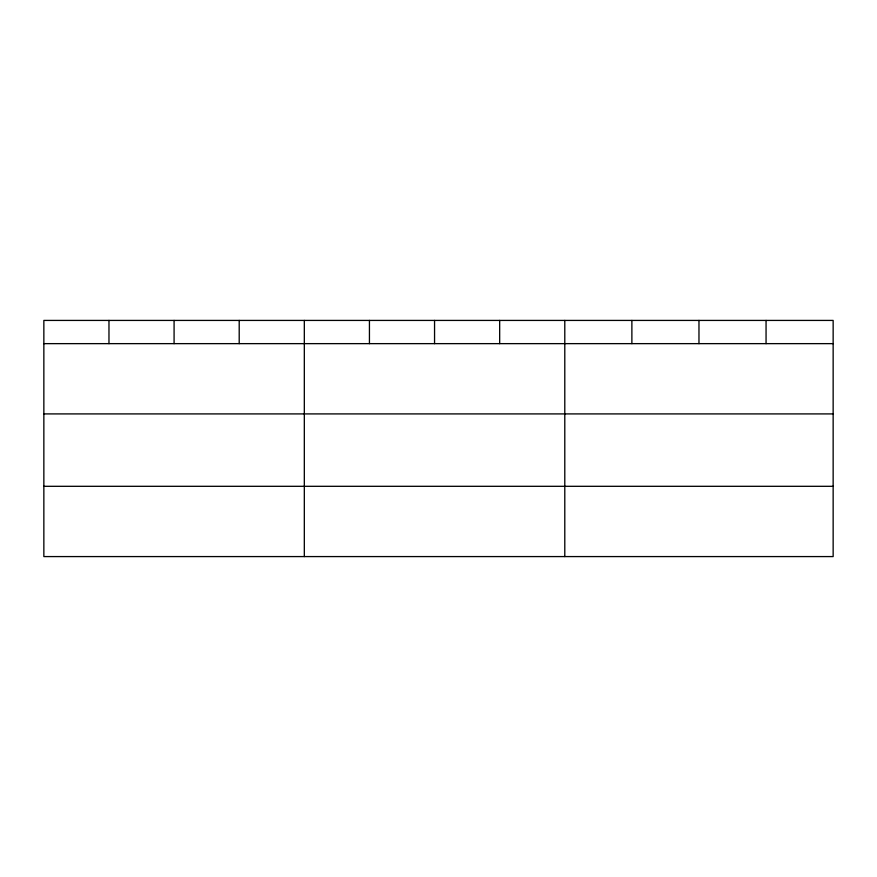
<?xml version="1.0" encoding="UTF-8"?>
<svg xmlns="http://www.w3.org/2000/svg" width="877" height="877" viewBox="0 0 877 877"><rect width="100%" height="100%" fill="white"/><g stroke="black" fill="none" stroke-linecap="round" stroke-linejoin="round"><path stroke-width="1.32" d="M833.15 413.911L833.15 320.423L43.85 320.423L43.85 556.577L833.15 556.577L833.15 413.911L43.85 413.911M43.85 343.641L833.15 343.641M43.85 486.307L833.15 486.307M766.059 320.423L766.059 343.641M698.969 320.423L698.969 343.641M631.878 320.423L631.878 343.641M564.788 320.423L564.788 556.577M499.671 320.423L499.671 343.641M434.553 320.423L434.553 343.641M369.436 320.423L369.436 343.641M304.319 320.423L304.319 556.577M239.202 320.423L239.202 343.641M174.084 320.423L174.084 343.641M108.967 320.423L108.967 343.641"/></g></svg>
